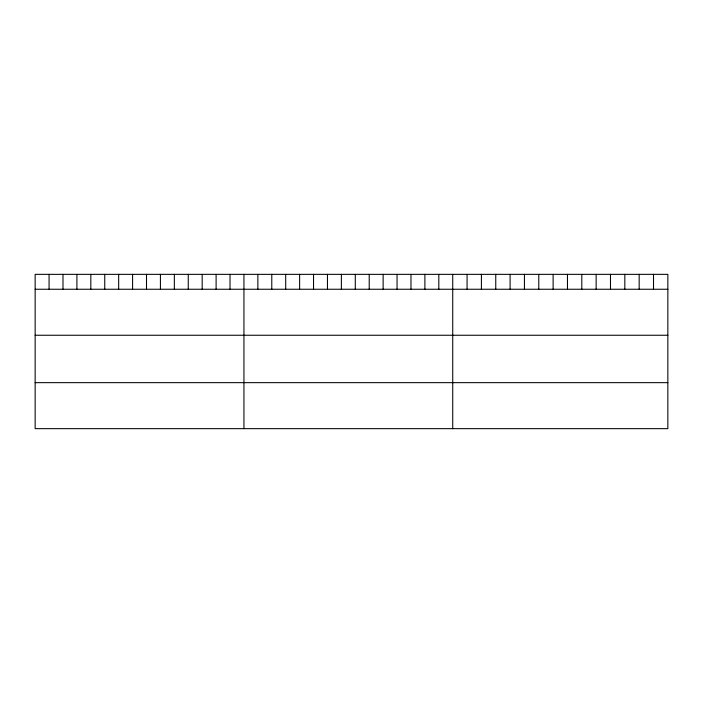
<?xml version="1.0" encoding="UTF-8"?>
<svg xmlns="http://www.w3.org/2000/svg" width="703" height="703" viewBox="0 0 703 703"><rect width="100%" height="100%" fill="white"/><g stroke="black" fill="none" stroke-linecap="round" stroke-linejoin="round"><path stroke-width="1.05" d="M667.85 289.249L667.85 428.654L35.15 428.654L35.15 274.346L667.85 274.346L667.85 289.249L35.15 289.249M35.15 335.252L667.85 335.252M35.15 382.652L667.85 382.652M653.509 274.346L653.509 289.249M639.168 274.346L639.168 289.249M624.826 274.346L624.826 289.249M610.485 274.346L610.485 289.249M596.144 274.346L596.144 289.249M581.803 274.346L581.803 289.249M567.462 274.346L567.462 289.249M553.12 274.346L553.12 289.249M538.779 274.346L538.779 289.249M524.438 274.346L524.438 289.249M510.097 274.346L510.097 289.249M495.756 274.346L495.756 289.249M481.414 274.346L481.414 289.249M467.073 274.346L467.073 289.249M452.732 274.346L452.732 428.654M438.813 274.346L438.813 289.249M424.893 274.346L424.893 289.249M410.974 274.346L410.974 289.249M397.054 274.346L397.054 289.249M383.135 274.346L383.135 289.249M369.216 274.346L369.216 289.249M355.296 274.346L355.296 289.249M341.377 274.346L341.377 289.249M327.457 274.346L327.457 289.249M313.538 274.346L313.538 289.249M299.619 274.346L299.619 289.249M285.699 274.346L285.699 289.249M271.78 274.346L271.78 289.249M257.86 274.346L257.86 289.249M243.941 274.346L243.941 428.654M230.022 274.346L230.022 289.249M216.102 274.346L216.102 289.249M202.183 274.346L202.183 289.249M188.263 274.346L188.263 289.249M174.344 274.346L174.344 289.249M160.425 274.346L160.425 289.249M146.505 274.346L146.505 289.249M132.586 274.346L132.586 289.249M118.666 274.346L118.666 289.249M104.747 274.346L104.747 289.249M90.828 274.346L90.828 289.249M76.908 274.346L76.908 289.249M62.989 274.346L62.989 289.249M49.069 274.346L49.069 289.249"/></g></svg>
